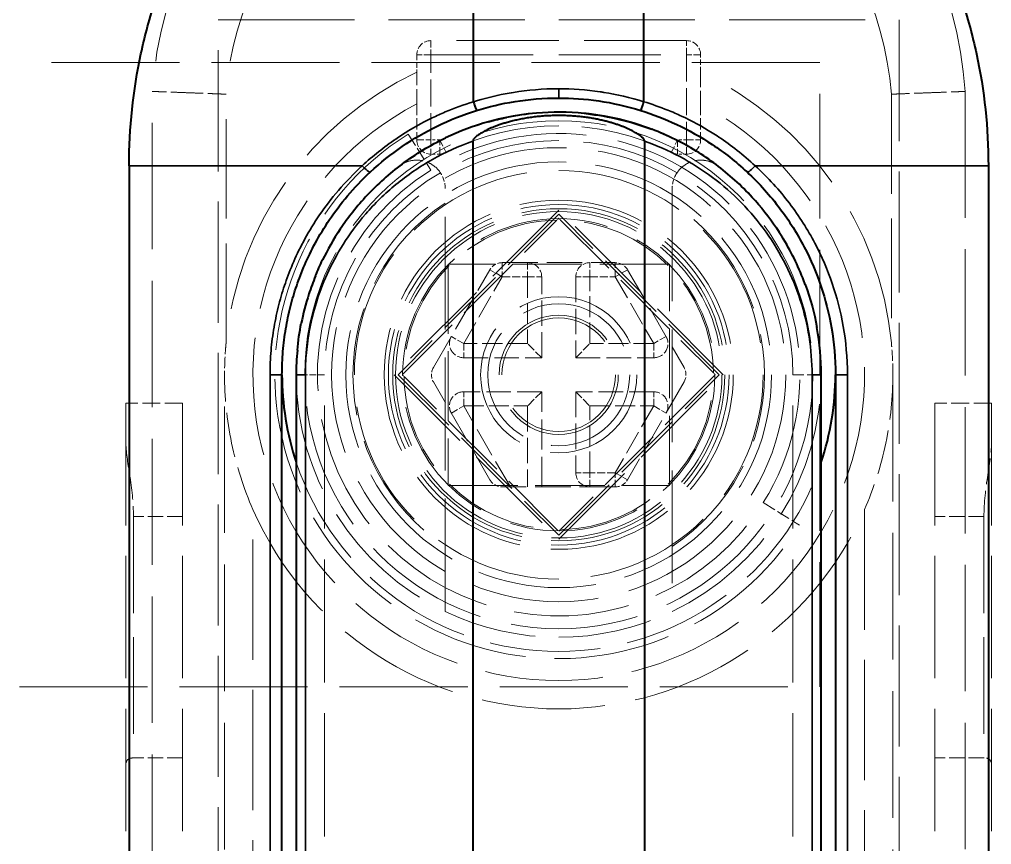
# Model space of a CAD drawing. Header units: millimetres. Extents: x 0 to 2523, y 0 to 1782.
# Drawn here: x 202.6 to 253.9, y 1515 to 1558.6 of the extents above; entities that cross this region are included whole.
import ezdxf

# ---------------------------------------------------------------- set-up
doc = ezdxf.new("R2010")
doc.units = ezdxf.units.MM
doc.header["$LTSCALE"] = 3
doc.linetypes.add('DASHED', pattern=[0.2067, 0.1654, -0.0413])
for name, color, linetype, lineweight in [('가려진 것(ISO)', 2, 'DASHED', 18), ('가려진 좁은 것(ISO)', 2, 'DASHED', 18), ('가시적인 것(ISO)', 3, 'Continuous', 40), ('가시적인 좁은 것(ISO)', 3, 'Continuous', 35)]:
    doc.layers.add(name, color=color, linetype=linetype, lineweight=lineweight)

msp = doc.modelspace()

# ---------------------------------------------------------------- linework, layer by layer
at = {"layer": '가려진 것(ISO)', "ltscale": 14.513788}
msp.add_line((213.0513, 1558.6057), (249.0513, 1558.6057), dxfattribs=at)
at = {"layer": '가려진 것(ISO)', "ltscale": 12.901145}
for p, q in [((213.0513, 1414.6057), (213.0513, 1558.6057)), ((249.0513, 1558.6057), (249.0513, 1414.6057))]:
    msp.add_line(p, q, dxfattribs=at)
at = {"layer": '가려진 것(ISO)', "ltscale": 10.885341}
msp.add_line((237.8013, 1557.5157), (224.3013, 1557.5157), dxfattribs=at)
at = {"layer": '가려진 것(ISO)', "ltscale": 0.585092}
for p, q in [((223.5513, 1556.7657), (223.5513, 1555.844)), ((238.5513, 1555.844), (238.5513, 1556.7657))]:
    msp.add_line(p, q, dxfattribs=at)
at = {"layer": '가려진 것(ISO)', "ltscale": 13.642718}
for p, q in [((244.8505, 1556.3557), (202.5513, 1556.3557)), ((202.5513, 1523.3557), (244.8505, 1523.3557))]:
    msp.add_line(p, q, dxfattribs=at)
at = {"layer": '가려진 것(ISO)', "ltscale": 13.304306}
msp.add_line((244.8505, 1523.3557), (244.8505, 1556.3557), dxfattribs=at)
at = {"layer": '가려진 것(ISO)', "ltscale": 13.453591}
for p, q in [((209.5713, 1421.3477), (209.5713, 1554.8289)), ((252.5313, 1554.8289), (252.5313, 1421.3477))]:
    msp.add_line(p, q, dxfattribs=at)
at = {"layer": '가려진 것(ISO)', "ltscale": 10.602159}
for p, q in [((213.4713, 1541.5343), (213.4713, 1554.6831)), ((248.6313, 1554.6831), (248.6313, 1541.5343))]:
    msp.add_line(p, q, dxfattribs=at)
at = {"layer": '가려진 것(ISO)', "ltscale": 1.208855}
for p, q in [((223.5513, 1554.1698), (223.5513, 1552.2657)), ((238.5513, 1554.1698), (238.5513, 1552.2657))]:
    msp.add_line(p, q, dxfattribs=at)
at = {"layer": '가려진 것(ISO)', "ltscale": 1.428422}
for p, q in [((223.1025, 1552.5764), (224.2948, 1550.6683)), ((241.8639, 1533.0993), (243.772, 1531.9069))]:
    msp.add_line(p, q, dxfattribs=at)
at = {"layer": '가려진 것(ISO)', "ltscale": 0.296207}
for p, q in [((224.768, 1551.5157), (224.3013, 1551.5157)), ((237.8013, 1551.5157), (237.3346, 1551.5157))]:
    msp.add_line(p, q, dxfattribs=at)
at = {"layer": '가려진 것(ISO)', "ltscale": 12.0163}
for p, q in [((225.0513, 1527.3451), (225.0513, 1549.699)), ((237.0513, 1549.699), (237.0513, 1527.3451))]:
    msp.add_line(p, q, dxfattribs=at)
at = {"layer": '가려진 것(ISO)', "ltscale": 9.917755}
for p, q in [((231.0513, 1548.5531), (222.3539, 1539.8557)), ((239.7487, 1539.8557), (231.0513, 1548.5531)), ((222.3539, 1539.8557), (231.0513, 1531.1583)), ((231.0513, 1531.1583), (239.7487, 1539.8557))]:
    msp.add_line(p, q, dxfattribs=at)
at = {"layer": '가려진 것(ISO)', "ltscale": 7.618686}
for p, q in [((231.0513, 1548.341), (222.566, 1539.8557)), ((239.5366, 1539.8557), (231.0513, 1548.341)), ((222.566, 1539.8557), (231.0513, 1531.3704)), ((231.0513, 1531.3704), (239.5366, 1539.8557))]:
    msp.add_line(p, q, dxfattribs=at)
at = {"layer": '가려진 것(ISO)', "ltscale": 7.25088}
for p, q in [((222.8769, 1539.9545), (230.9525, 1548.0301)), ((239.2257, 1539.757), (231.15, 1531.6813))]:
    msp.add_line(p, q, dxfattribs=at)
at = {"layer": '가려진 것(ISO)', "ltscale": 7.250886}
msp.add_line((231.15, 1548.0301), (239.2257, 1539.9545), dxfattribs=at)
at = {"layer": '가려진 것(ISO)', "ltscale": 3.793786}
for p, q in [((224.4262, 1540.2307), (227.414, 1545.4057)), ((228.0635, 1545.7807), (234.0391, 1545.7807)), ((234.6886, 1545.4057), (237.6764, 1540.2307)), ((227.414, 1534.3057), (224.4262, 1539.4807)), ((237.6764, 1539.4807), (234.6886, 1534.3057)), ((234.0391, 1533.9307), (228.0635, 1533.9307))]:
    msp.add_line(p, q, dxfattribs=at)
at = {"layer": '가려진 것(ISO)', "ltscale": 7.428217}
for p, q in [((236.9013, 1545.7057), (225.2013, 1545.7057)), ((225.2013, 1545.7057), (225.2013, 1534.0057)), ((236.9013, 1534.0057), (236.9013, 1545.7057)), ((225.2013, 1534.0057), (236.9013, 1534.0057))]:
    msp.add_line(p, q, dxfattribs=at)
at = {"layer": '가려진 것(ISO)', "ltscale": 2.714093}
for p, q in [((230.1513, 1540.7557), (230.1513, 1545.0307)), ((231.9513, 1545.0307), (231.9513, 1540.7557)), ((231.9513, 1538.9557), (231.9513, 1534.6807))]:
    msp.add_line(p, q, dxfattribs=at)
at = {"layer": '가려진 것(ISO)', "ltscale": 0.90944}
for p, q in [((230.1513, 1540.7557), (229.4013, 1541.5057)), ((231.9513, 1540.7557), (232.7013, 1541.5057)), ((230.1513, 1538.9557), (229.4013, 1538.2057)), ((231.9513, 1538.9557), (232.7013, 1538.2057))]:
    msp.add_line(p, q, dxfattribs=at)
at = {"layer": '가려진 것(ISO)', "ltscale": 2.617555}
for p, q in [((226.0283, 1540.7557), (230.1513, 1540.7557)), ((231.9513, 1540.7557), (236.0742, 1540.7557)), ((230.1513, 1538.9557), (226.0283, 1538.9557)), ((236.0742, 1538.9557), (231.9513, 1538.9557))]:
    msp.add_line(p, q, dxfattribs=at)
at = {"layer": '가려진 것(ISO)', "ltscale": 13.48312}
for p, q in [((213.3913, 1422.8034), (213.3913, 1539.8557)), ((248.7112, 1539.8557), (248.7112, 1422.8034))]:
    msp.add_line(p, q, dxfattribs=at)
at = {"layer": '가려진 것(ISO)', "ltscale": 7.250866}
msp.add_line((230.9525, 1531.6813), (222.8769, 1539.757), dxfattribs=at)
at = {"layer": '가려진 것(ISO)', "ltscale": 3.190267}
msp.add_line((230.1513, 1533.9307), (230.1513, 1538.9557), dxfattribs=at)
at = {"layer": '가려진 것(ISO)', "ltscale": 1.904597}
for p, q in [((211.1763, 1538.3557), (208.1763, 1538.3557)), ((253.9263, 1538.3557), (250.9263, 1538.3557))]:
    msp.add_line(p, q, dxfattribs=at)
at = {"layer": '가려진 것(ISO)', "ltscale": 13.025194}
for p, q in [((208.1763, 1538.3557), (208.1763, 1433.3557)), ((211.1763, 1538.3557), (211.1763, 1433.3557)), ((250.9263, 1538.3557), (250.9263, 1433.3557)), ((253.9263, 1538.3557), (253.9263, 1433.3557))]:
    msp.add_line(p, q, dxfattribs=at)
at = {"layer": '가려진 것(ISO)', "ltscale": 10.2806}
for p, q in [((208.5782, 1532.3557), (208.5782, 1519.6057)), ((253.5244, 1532.3557), (253.5244, 1519.6057))]:
    msp.add_line(p, q, dxfattribs=at)
at = {"layer": '가려진 것(ISO)', "ltscale": 1.649416}
for p, q in [((211.1763, 1519.6057), (208.5782, 1519.6057)), ((253.5244, 1519.6057), (250.9263, 1519.6057))]:
    msp.add_line(p, q, dxfattribs=at)
at = {"layer": '가려진 것(ISO)', "ltscale": 13.510047}
msp.add_circle((231.0513, 1539.8557), 12, dxfattribs=at)
at = {"layer": '가려진 것(ISO)', "ltscale": 12.665669}
for radius in [11.25, 3.75]:
    msp.add_circle((231.0513, 1539.8557), radius, dxfattribs=at)
at = {"layer": '가려진 것(ISO)', "ltscale": 13.353234}
msp.add_circle((231.0513, 1539.8557), 9.225, dxfattribs=at)
at = {"layer": '가려진 것(ISO)', "ltscale": 13.027546}
msp.add_circle((231.0513, 1539.8557), 9, dxfattribs=at)
at = {"layer": '가려진 것(ISO)', "ltscale": 12.701857}
msp.add_circle((231.0513, 1539.8557), 8.775, dxfattribs=at)
at = {"layer": '가려진 것(ISO)', "ltscale": 12.484732}
msp.add_circle((231.0513, 1539.8557), 8.625, dxfattribs=at)
at = {"layer": '가려진 것(ISO)', "ltscale": 13.932237}
msp.add_circle((231.0513, 1539.8557), 4.125, dxfattribs=at)
at = {"layer": '가려진 것(ISO)', "ltscale": 15.958743}
msp.add_circle((231.0513, 1539.8557), 3.15, dxfattribs=at)
at = {"layer": '가려진 것(ISO)', "ltscale": 13.019657}
msp.add_arc((231.0513, 1553.2978), 21.5345, 4.07705, 175.92295, dxfattribs=at)
at = {"layer": '가려진 것(ISO)', "ltscale": 14.144746}
msp.add_arc((231.0513, 1553.2978), 17.6345, 4.50559, 175.49441, dxfattribs=at)
at = {"layer": '가려진 것(ISO)', "ltscale": 0.747873}
for centre, start, end in [((224.3013, 1556.7657), 90, 180), ((237.8013, 1556.7657), 0, 90), ((224.3013, 1552.2657), 180, 270), ((237.8013, 1552.2657), 270, 0), ((229.4013, 1545.0307), 0, 90), ((232.7013, 1545.0307), 90, 180), ((232.7013, 1534.6807), 180, 270)]:
    msp.add_arc(centre, 0.75, start, end, dxfattribs=at)
at = {"layer": '가려진 것(ISO)', "ltscale": 14.766225}
for start, end in [(115.13102, 174.54576), (5.45424, 64.86898)]:
    msp.add_arc((231.0513, 1539.8557), 17.66, start, end, dxfattribs=at)
at = {"layer": '가려진 것(ISO)', "ltscale": 12.424418}
msp.add_arc((231.0513, 1539.8557), 15, 122, 328, dxfattribs=at)
at = {"layer": '가려진 것(ISO)', "ltscale": 13.816134}
msp.add_arc((231.0513, 1539.8557), 12.75, 328, 122, dxfattribs=at)
at = {"layer": '가려진 것(ISO)', "ltscale": 9.946556}
msp.add_arc((231.0513, 1539.8557), 13.16, 63.14639, 116.85361, dxfattribs=at)
at = {"layer": '가려진 것(ISO)', "ltscale": 0.223075}
for centre, start, end in [((224.768, 1552.2657), 270, 296.85361), ((237.3346, 1552.2657), 243.14639, 270)]:
    msp.add_arc(centre, 0.75, start, end, dxfattribs=at)
at = {"layer": '가려진 것(ISO)', "ltscale": 12.320882}
msp.add_arc((231.0513, 1539.8557), 12.75, 122, 328, dxfattribs=at)
at = {"layer": '가려진 것(ISO)', "ltscale": 0.562219}
for centre, start, end in [((223.5513, 1549.699), 0, 33.8306), ((238.5513, 1549.699), 146.1694, 180)]:
    msp.add_arc(centre, 1.5, start, end, dxfattribs=at)
at = {"layer": '가려진 것(ISO)', "ltscale": 11.532262}
for start, end in [(123.48538, 236.51462), (303.48538, 56.51462)]:
    msp.add_arc((231.0513, 1539.8557), 10.875, start, end, dxfattribs=at)
at = {"layer": '가려진 것(ISO)', "ltscale": 0.498548}
for centre, start, end in [((228.0635, 1545.0307), 90, 150), ((234.0391, 1545.0307), 30, 90), ((225.0757, 1539.8557), 150, 210), ((237.0269, 1539.8557), 330, 30), ((228.0635, 1534.6807), 210, 270), ((234.0391, 1534.6807), 270, 330)]:
    msp.add_arc(centre, 0.75, start, end, dxfattribs=at)
at = {"layer": '가려진 것(ISO)', "ltscale": 0.997197}
for centre, start, end in [((226.0283, 1541.5057), 150, 270), ((236.0742, 1541.5057), 270, 30), ((226.0283, 1538.2057), 90, 210), ((236.0742, 1538.2057), 330, 90)]:
    msp.add_arc(centre, 0.75, start, end, dxfattribs=at)
at = {"layer": '가려진 것(ISO)', "ltscale": 12.570598}
for start, end in [(180, 244.37797), (295.62203, 0)]:
    msp.add_arc((231.0513, 1539.8557), 13.875, start, end, dxfattribs=at)
at = {"layer": '가려진 것(ISO)', "ltscale": 11.399102}
msp.add_arc((202.5513, 1536.8557), 13.5, 180, 270, dxfattribs=at)
at = {"layer": '가려진 것(ISO)', "ltscale": 11.784485}
msp.add_arc((231.0513, 1539.8557), 14.625, 198.42867, 341.57133, dxfattribs=at)
at = {"layer": '가려진 것(ISO)', "ltscale": 13.164933}
msp.add_arc((231.0513, 1539.8557), 17.66, 203.78546, 336.21454, dxfattribs=at)
at = {"layer": '가려진 것(ISO)', "ltscale": 10.006038}
msp.add_arc((231.0513, 1539.8557), 13.875, 244.37797, 295.62203, dxfattribs=at)
at = {"layer": '가려진 것(ISO)', "ltscale": 1.584157}
for points, knots in [([(223.5513, 1554.1698), (223.5513, 1554.3857), (223.5513, 1554.6405), (223.5513, 1555.0296), (223.5513, 1555.2355), (223.5513, 1555.5197), (223.5513, 1555.6517), (223.5513, 1555.7992), (223.5513, 1555.826), (223.5513, 1555.844)], [0.47463503, 0.47463503, 0.47463503, 0.47463503, 0.5177997, 0.5177997, 0.55812163, 0.55812163, 0.59579035, 0.59579035, 0.63156744, 0.63156744, 0.63156744, 0.63156744]), ([(238.5513, 1555.844), (238.5513, 1555.826), (238.5513, 1555.7992), (238.5513, 1555.6517), (238.5513, 1555.5197), (238.5513, 1555.2355), (238.5513, 1555.0296), (238.5513, 1554.6405), (238.5513, 1554.3857), (238.5513, 1554.1698)], [-0.63156744, -0.63156744, -0.63156744, -0.63156744, -0.59579035, -0.59579035, -0.55812163, -0.55812163, -0.5177997, -0.5177997, -0.47463503, -0.47463503, -0.47463503, -0.47463503])]:
    msp.add_open_spline(points, degree=3, knots=knots, dxfattribs=at)
at = {"layer": '가려진 것(ISO)', "ltscale": 1.945265}
msp.add_open_spline([(211.5213, 1554.7578), (211.3524, 1554.7641), (211.1832, 1554.7704), (211.0192, 1554.7764), (210.8553, 1554.7825), (210.6966, 1554.7883), (210.549, 1554.7937), (210.4013, 1554.799), (210.2646, 1554.804), (210.1437, 1554.8084), (210.0229, 1554.8127), (209.9179, 1554.8165), (209.8326, 1554.8195), (209.7472, 1554.8226), (209.6814, 1554.8249), (209.6375, 1554.8265), (209.5935, 1554.8281), (209.5802, 1554.8285), (209.5713, 1554.8289)], degree=3, knots=[0, 0, 0, 0, 0.1666667, 0.1666667, 0.1666667, 0.3333333, 0.3333333, 0.3333333, 0.5, 0.5, 0.5, 0.6666667, 0.6666667, 0.6666667, 0.8333333, 0.8333333, 0.8333333, 1, 1, 1, 1], dxfattribs=at)
at = {"layer": '가려진 것(ISO)', "ltscale": 1.945322}
msp.add_open_spline([(213.4713, 1554.6831), (213.4624, 1554.6835), (213.4491, 1554.684), (213.4053, 1554.6857), (213.3615, 1554.6874), (213.296, 1554.69), (213.2109, 1554.6933), (213.1258, 1554.6966), (213.0211, 1554.7007), (212.9005, 1554.7054), (212.7798, 1554.7101), (212.6432, 1554.7153), (212.4953, 1554.721), (212.3475, 1554.7266), (212.1885, 1554.7327), (212.0242, 1554.7389), (211.8599, 1554.7451), (211.6904, 1554.7515), (211.5213, 1554.7578)], degree=3, knots=[0, 0, 0, 0, 0.1666667, 0.1666667, 0.1666667, 0.3333333, 0.3333333, 0.3333333, 0.5, 0.5, 0.5, 0.6666667, 0.6666667, 0.6666667, 0.8333333, 0.8333333, 0.8333333, 1, 1, 1, 1], dxfattribs=at)
at = {"layer": '가려진 것(ISO)', "ltscale": 1.945312}
msp.add_open_spline([(248.6313, 1554.6831), (248.6443, 1554.6836), (248.6639, 1554.6844), (248.7271, 1554.6869), (248.7904, 1554.6894), (248.8844, 1554.693), (249.0039, 1554.6977), (249.1235, 1554.7023), (249.2684, 1554.708), (249.4329, 1554.7143), (249.5973, 1554.7206), (249.7814, 1554.7277), (249.976, 1554.735), (250.1706, 1554.7424), (250.3756, 1554.7501), (250.5813, 1554.7578)], degree=3, knots=[0, 0, 0, 0, 0.2, 0.2, 0.2, 0.4, 0.4, 0.4, 0.6, 0.6, 0.6, 0.8, 0.8, 0.8, 1, 1, 1, 1], dxfattribs=at)
at = {"layer": '가려진 것(ISO)', "ltscale": 1.945254}
msp.add_open_spline([(250.5813, 1554.7578), (250.7869, 1554.7655), (250.992, 1554.7731), (251.1866, 1554.7802), (251.3811, 1554.7874), (251.5652, 1554.7941), (251.7297, 1554.8001), (251.8941, 1554.806), (252.0391, 1554.8112), (252.1586, 1554.8155), (252.2782, 1554.8198), (252.3722, 1554.8232), (252.4355, 1554.8255), (252.4987, 1554.8277), (252.5183, 1554.8284), (252.5313, 1554.8289)], degree=3, knots=[0, 0, 0, 0, 0.2, 0.2, 0.2, 0.4, 0.4, 0.4, 0.6, 0.6, 0.6, 0.8, 0.8, 0.8, 1, 1, 1, 1], dxfattribs=at)
at = {"layer": '가려진 것(ISO)', "ltscale": 2.27427}
msp.add_open_spline([(235.9704, 1552.8295), (235.6044, 1552.9683), (235.2329, 1553.0914), (234.857, 1553.1986), (234.0885, 1553.4178), (233.3013, 1553.5704), (232.5055, 1553.6543)], degree=3, knots=[0.343868541, 0.343868541, 0.343868541, 0.343868541, 0.368421053, 0.368421053, 0.368421053, 0.418619154, 0.418619154, 0.418619154, 0.418619154], dxfattribs=at)
at = {"layer": '가려진 것(ISO)', "ltscale": 0.618568}
msp.add_open_spline([(228.2937, 1553.4539), (227.9874, 1553.3918), (227.6828, 1553.3193), (227.3805, 1553.2364), (227.37, 1553.2335), (227.3595, 1553.2306), (227.3489, 1553.2276)], degree=3, knots=[0.506846175, 0.506846175, 0.506846175, 0.506846175, 0.526315789, 0.526315789, 0.526315789, 0.526994896, 0.526994896, 0.526994896, 0.526994896], dxfattribs=at)
at = {"layer": '가려진 것(ISO)', "ltscale": 1.725863}
msp.add_open_spline([(225.0716, 1552.376), (225.0454, 1552.3636), (225.0193, 1552.351), (224.9932, 1552.3383), (224.2225, 1551.9643), (223.4814, 1551.5151), (222.7958, 1551.0075), (222.7879, 1551.0017), (222.78, 1550.9958), (222.7722, 1550.99)], degree=3, knots=[0.577166266, 0.577166266, 0.577166266, 0.577166266, 0.578947368, 0.578947368, 0.578947368, 0.631578947, 0.631578947, 0.631578947, 0.632184069, 0.632184069, 0.632184069, 0.632184069], dxfattribs=at)
at = {"layer": '가려진 것(ISO)', "ltscale": 1.864937}
for points, knots in [([(224.7973, 1550.5341), (224.7903, 1550.5446), (224.7832, 1550.555), (224.6937, 1550.6815), (224.5969, 1550.7832), (224.3644, 1550.9698), (224.2285, 1551.0456), (223.9069, 1551.1695), (223.7203, 1551.2), (223.3778, 1551.1981), (223.2191, 1551.17), (222.9177, 1551.0683), (222.7749, 1550.9923), (222.6459, 1550.895), (222.6441, 1550.8936), (222.6422, 1550.8922)], [-0.19610765, -0.19610765, -0.19610765, -0.19610765, -0.19355647, -0.19355647, -0.16478853, -0.16478853, -0.13089559, -0.13089559, -0.08571649, -0.08571649, -0.04378836, -0.04378836, 0, 0, 0.00064711, 0.00064711, 0.00064711, 0.00064711]), ([(237.3053, 1550.5341), (237.3123, 1550.5446), (237.3194, 1550.555), (237.4089, 1550.6815), (237.5057, 1550.7832), (237.7382, 1550.9698), (237.8741, 1551.0456), (238.1957, 1551.1695), (238.3822, 1551.2), (238.7248, 1551.1981), (238.8835, 1551.17), (239.1848, 1551.0683), (239.3277, 1550.9923), (239.4566, 1550.895), (239.4585, 1550.8936), (239.4604, 1550.8922)], [0.20963423, 0.20963423, 0.20963423, 0.20963423, 0.21275224, 0.21275224, 0.24791191, 0.24791191, 0.28933525, 0.28933525, 0.34455235, 0.34455235, 0.39579616, 0.39579616, 0.44931352, 0.44931352, 0.45010441, 0.45010441, 0.45010441, 0.45010441])]:
    msp.add_open_spline(points, degree=3, knots=knots, dxfattribs=at)
at = {"layer": '가려진 것(ISO)', "ltscale": 1.332803}
msp.add_open_spline([(242.8361, 1547.1792), (242.4713, 1547.7662), (242.062, 1548.3262), (241.6155, 1548.8508)], degree=3, dxfattribs=at)
at = {"layer": '가려진 것(ISO)', "ltscale": 0.088931}
for points, knots in [([(231.0513, 1548.1289), (231.0177, 1548.0953), (230.9836, 1548.0612), (230.9525, 1548.0301), (230.9525, 1548.0301), (230.9525, 1548.0301)], [-0.1732924933, -0.1732924933, -0.1732924933, -0.1732924933, -0.1644983658, -0.1644983658, -0.1644968349, -0.1644968349, -0.1644968349, -0.1644968349]), ([(231.0513, 1531.5826), (231.0849, 1531.6161), (231.1189, 1531.6502), (231.15, 1531.6813), (231.15, 1531.6813), (231.15, 1531.6813)], [-0.1732924939, -0.1732924939, -0.1732924939, -0.1732924939, -0.1644983658, -0.1644983658, -0.1644968349, -0.1644968349, -0.1644968349, -0.1644968349])]:
    msp.add_open_spline(points, degree=3, knots=knots, dxfattribs=at)
at = {"layer": '가려진 것(ISO)', "ltscale": 0.088916}
for points in [[(231.15, 1548.0301), (231.1189, 1548.0612), (231.0849, 1548.0953), (231.0513, 1548.1289)], [(222.8769, 1539.9545), (222.8458, 1539.9234), (222.8117, 1539.8893), (222.7781, 1539.8557)], [(239.2257, 1539.757), (239.2568, 1539.7881), (239.2909, 1539.8221), (239.3244, 1539.8557)]]:
    msp.add_open_spline(points, degree=3, dxfattribs=at)
at = {"layer": '가려진 것(ISO)', "ltscale": 0.585861}
msp.add_open_spline([(218.5728, 1545.9222), (218.5522, 1545.8798), (218.5319, 1545.8375), (218.5119, 1545.7953), (218.3986, 1545.5562), (218.295, 1545.3198), (218.2, 1545.0866)], degree=3, knots=[0.785600935, 0.785600935, 0.785600935, 0.785600935, 0.789473684, 0.789473684, 0.789473684, 0.81141503, 0.81141503, 0.81141503, 0.81141503], dxfattribs=at)
at = {"layer": '가려진 것(ISO)', "ltscale": 1.503723}
msp.add_open_spline([(244.6995, 1542.354), (244.6991, 1542.3563), (244.6987, 1542.3587), (244.6982, 1542.361), (244.5578, 1543.1261), (244.3519, 1543.8849), (244.08, 1544.6273)], degree=3, knots=[0.052483153, 0.052483153, 0.052483153, 0.052483153, 0.052631579, 0.052631579, 0.052631579, 0.101004983, 0.101004983, 0.101004983, 0.101004983], dxfattribs=at)
at = {"layer": '가려진 것(ISO)', "ltscale": 1.186798}
for points, knots in [([(213.4713, 1541.5343), (213.4712, 1541.5332), (213.471, 1541.5315), (213.47, 1541.5207), (213.4692, 1541.5126), (213.4665, 1541.483), (213.4639, 1541.4555), (213.4579, 1541.3876), (213.4532, 1541.3335), (213.4403, 1541.1745), (213.43, 1541.0302), (213.4035, 1540.586), (213.3913, 1540.1885), (213.3913, 1539.8557)], [0, 0, 0, 0, 0.00370525, 0.00370525, 0.00741051, 0.00741051, 0.01482102, 0.01482102, 0.0255823, 0.0255823, 0.05102133, 0.05102133, 0.11757486, 0.11757486, 0.11757486, 0.11757486]), ([(248.7112, 1539.8557), (248.7112, 1540.1885), (248.6991, 1540.586), (248.6726, 1541.0302), (248.6623, 1541.1745), (248.6494, 1541.3335), (248.6447, 1541.3876), (248.6387, 1541.4555), (248.6361, 1541.483), (248.6333, 1541.5126), (248.6326, 1541.5207), (248.6316, 1541.5315), (248.6314, 1541.5332), (248.6313, 1541.5343)], [0.11757486, 0.11757486, 0.11757486, 0.11757486, 0.18412839, 0.18412839, 0.20956742, 0.20956742, 0.2203287, 0.2203287, 0.22773921, 0.22773921, 0.23144446, 0.23144446, 0.23514972, 0.23514972, 0.23514972, 0.23514972])]:
    msp.add_open_spline(points, degree=3, knots=knots, dxfattribs=at)
at = {"layer": '가려진 것(ISO)', "ltscale": 4.766037}
for points, knots in [([(214.8913, 1532.7332), (214.4125, 1533.8197), (214.0192, 1535.0241), (213.5083, 1537.4724), (213.3913, 1538.7158), (213.3913, 1539.8557)], [-0.47492577, -0.47492577, -0.47492577, -0.47492577, -0.23746289, -0.23746289, 0, 0, 0, 0]), ([(248.7112, 1539.8557), (248.7112, 1538.7158), (248.5943, 1537.4724), (248.0834, 1535.0241), (247.6901, 1533.8197), (247.2112, 1532.7332)], [-1.43309057, -1.43309057, -1.43309057, -1.43309057, -1.19562768, -1.19562768, -0.95816479, -0.95816479, -0.95816479, -0.95816479])]:
    msp.add_open_spline(points, degree=3, knots=knots, dxfattribs=at)
at = {"layer": '가려진 것(ISO)', "ltscale": 0.088929}
for points, knots in [([(222.7781, 1539.8557), (222.8117, 1539.8221), (222.8458, 1539.7881), (222.8769, 1539.757), (222.8769, 1539.757), (222.8769, 1539.757)], [-0.1732924933, -0.1732924933, -0.1732924933, -0.1732924933, -0.1644983658, -0.1644983658, -0.1644970959, -0.1644970959, -0.1644970959, -0.1644970959]), ([(239.3244, 1539.8557), (239.2909, 1539.8893), (239.2568, 1539.9234), (239.2257, 1539.9545), (239.2257, 1539.9545), (239.2257, 1539.9545)], [-0.1732924933, -0.1732924933, -0.1732924933, -0.1732924933, -0.1644983658, -0.1644983658, -0.1644970961, -0.1644970961, -0.1644970961, -0.1644970961])]:
    msp.add_open_spline(points, degree=3, knots=knots, dxfattribs=at)
at = {"layer": '가려진 것(ISO)', "ltscale": 2.766941}
for points, knots in [([(208.1763, 1536.3243), (208.1767, 1535.8186), (208.2774, 1535.2167), (208.4849, 1533.8567), (208.5782, 1533.0873), (208.5782, 1532.3557)], [0.33262756, 0.33262756, 0.33262756, 0.33262756, 0.46636399, 0.46636399, 0.61266995, 0.61266995, 0.61266995, 0.61266995]), ([(253.5244, 1532.3557), (253.5244, 1533.0873), (253.6177, 1533.8567), (253.8252, 1535.2167), (253.9259, 1535.8186), (253.9263, 1536.3243)], [-0.61266995, -0.61266995, -0.61266995, -0.61266995, -0.46636399, -0.46636399, -0.33262756, -0.33262756, -0.33262756, -0.33262756])]:
    msp.add_open_spline(points, degree=3, knots=knots, dxfattribs=at)
at = {"layer": '가려진 것(ISO)', "ltscale": 0.088932}
msp.add_open_spline([(230.9525, 1531.6813), (230.9525, 1531.6813), (230.9525, 1531.6813), (230.9836, 1531.6502), (231.0177, 1531.6161), (231.0513, 1531.5826)], degree=3, knots=[-0.0536392431, -0.0536392431, -0.0536392431, -0.0536392431, -0.0536377031, -0.0536377031, -0.0448435038, -0.0448435038, -0.0448435038, -0.0448435038], dxfattribs=at)
at = {"layer": '가려진 것(ISO)', "ltscale": 1.041479}
for points, knots in [([(208.5782, 1519.6057), (208.5681, 1519.6057), (208.5582, 1519.6056), (208.4273, 1519.6014), (208.327, 1519.5708), (208.2018, 1519.4352), (208.1763, 1519.3295), (208.1763, 1519.2038)], [-0.82888396, -0.82888396, -0.82888396, -0.82888396, -0.82489887, -0.82489887, -0.77462472, -0.77462472, -0.72435056, -0.72435056, -0.72435056, -0.72435056]), ([(253.9263, 1519.2038), (253.9263, 1519.3295), (253.9008, 1519.4352), (253.7756, 1519.5708), (253.6753, 1519.6014), (253.5444, 1519.6056), (253.5345, 1519.6057), (253.5244, 1519.6057)], [0.72435056, 0.72435056, 0.72435056, 0.72435056, 0.77462472, 0.77462472, 0.82489887, 0.82489887, 0.82888396, 0.82888396, 0.82888396, 0.82888396])]:
    msp.add_open_spline(points, degree=3, knots=knots, dxfattribs=at)
at = {"layer": '가려진 좁은 것(ISO)', "ltscale": 0.747873}
for p, q in [((224.3013, 1557.5157), (224.3013, 1556.7657)), ((237.8013, 1556.7657), (237.8013, 1557.5157)), ((224.3013, 1556.7657), (223.5513, 1556.7657)), ((238.5513, 1556.7657), (237.8013, 1556.7657)), ((223.5513, 1552.2657), (224.3013, 1552.2657)), ((224.3013, 1552.2657), (224.3013, 1551.5157)), ((224.768, 1551.5157), (224.768, 1552.2657)), ((224.768, 1552.2657), (225.1068, 1551.5966)), ((236.9958, 1551.5966), (237.3346, 1552.2657)), ((237.3346, 1552.2657), (237.3346, 1551.5157)), ((237.8013, 1551.5157), (237.8013, 1552.2657)), ((237.8013, 1552.2657), (238.5513, 1552.2657)), ((228.0635, 1545.0307), (227.414, 1545.4057)), ((228.0635, 1545.7807), (228.0635, 1545.0307)), ((229.4013, 1545.7807), (229.4013, 1545.0307)), ((232.7013, 1545.0307), (232.7013, 1545.7807)), ((234.0391, 1545.0307), (234.0391, 1545.7807)), ((234.6886, 1545.4057), (234.0391, 1545.0307)), ((229.4013, 1545.0307), (230.1513, 1545.0307)), ((232.7013, 1545.0307), (231.9513, 1545.0307)), ((226.0283, 1541.5057), (225.3788, 1541.8807)), ((236.7238, 1541.8807), (236.0742, 1541.5057)), ((226.0283, 1541.5057), (226.0283, 1540.7557)), ((236.0742, 1541.5057), (236.0742, 1540.7557)), ((226.0283, 1538.2057), (226.0283, 1538.9557)), ((236.0742, 1538.2057), (236.0742, 1538.9557)), ((225.3788, 1537.8307), (226.0283, 1538.2057)), ((236.0742, 1538.2057), (236.7238, 1537.8307)), ((232.7013, 1534.6807), (231.9513, 1534.6807)), ((232.7013, 1533.9307), (232.7013, 1534.6807)), ((234.0391, 1534.6807), (234.6886, 1534.3057)), ((234.0391, 1533.9307), (234.0391, 1534.6807))]:
    msp.add_line(p, q, dxfattribs=at)
at = {"layer": '가려진 좁은 것(ISO)', "ltscale": 2.856945}
for p, q in [((224.3013, 1552.2657), (224.3013, 1556.7657)), ((237.8013, 1556.7657), (237.8013, 1552.2657))]:
    msp.add_line(p, q, dxfattribs=at)
at = {"layer": '가려진 좁은 것(ISO)', "ltscale": 10.885341}
msp.add_line((224.3013, 1556.7657), (237.8013, 1556.7657), dxfattribs=at)
at = {"layer": '가려진 좁은 것(ISO)', "ltscale": 0.296207}
for p, q in [((224.768, 1552.2657), (224.3013, 1552.2657)), ((237.8013, 1552.2657), (237.3346, 1552.2657))]:
    msp.add_line(p, q, dxfattribs=at)
at = {"layer": '가려진 좁은 것(ISO)', "ltscale": 2.584141}
for p, q in [((226.0283, 1541.5057), (228.0635, 1545.0307)), ((234.0391, 1545.0307), (236.0742, 1541.5057)), ((236.0742, 1538.2057), (234.0391, 1534.6807))]:
    msp.add_line(p, q, dxfattribs=at)
at = {"layer": '가려진 좁은 것(ISO)', "ltscale": 0.84926}
for p, q in [((228.0635, 1545.0307), (229.4013, 1545.0307)), ((232.7013, 1545.0307), (234.0391, 1545.0307)), ((234.0391, 1534.6807), (232.7013, 1534.6807))]:
    msp.add_line(p, q, dxfattribs=at)
at = {"layer": '가려진 좁은 것(ISO)', "ltscale": 2.237919}
for p, q in [((229.4013, 1545.0307), (229.4013, 1541.5057)), ((232.7013, 1541.5057), (232.7013, 1545.0307)), ((232.7013, 1534.6807), (232.7013, 1538.2057))]:
    msp.add_line(p, q, dxfattribs=at)
at = {"layer": '가려진 좁은 것(ISO)', "ltscale": 2.141381}
for p, q in [((229.4013, 1541.5057), (226.0283, 1541.5057)), ((236.0742, 1541.5057), (232.7013, 1541.5057)), ((226.0283, 1538.2057), (229.4013, 1538.2057)), ((232.7013, 1538.2057), (236.0742, 1538.2057))]:
    msp.add_line(p, q, dxfattribs=at)
at = {"layer": '가려진 좁은 것(ISO)', "ltscale": 0.705786}
msp.add_line((218.6763, 1539.8557), (217.6635, 1539.8557), dxfattribs=at)
at = {"layer": '가려진 좁은 것(ISO)', "ltscale": 13.116171}
for p, q in [((218.6763, 1442.2557), (218.6763, 1539.8557)), ((243.4263, 1442.2557), (243.4263, 1539.8557))]:
    msp.add_line(p, q, dxfattribs=at)
at = {"layer": '가려진 좁은 것(ISO)', "ltscale": 1.495845}
msp.add_line((244.9263, 1539.8557), (243.4263, 1539.8557), dxfattribs=at)
at = {"layer": '가려진 좁은 것(ISO)', "ltscale": 3.13398}
msp.add_line((228.4965, 1533.9307), (226.0283, 1538.2057), dxfattribs=at)
at = {"layer": '가려진 좁은 것(ISO)', "ltscale": 2.714093}
msp.add_line((229.4013, 1538.2057), (229.4013, 1533.9307), dxfattribs=at)
at = {"layer": '가려진 좁은 것(ISO)', "ltscale": 12.81653}
for p, q in [((214.8913, 1445.3104), (214.8913, 1532.7332)), ((247.2112, 1532.7332), (247.2112, 1445.3104))]:
    msp.add_line(p, q, dxfattribs=at)
at = {"layer": '가려진 좁은 것(ISO)', "ltscale": 1.649416}
for p, q in [((211.1763, 1532.3557), (208.5782, 1532.3557)), ((253.5244, 1532.3557), (250.9263, 1532.3557))]:
    msp.add_line(p, q, dxfattribs=at)
at = {"layer": '가려진 좁은 것(ISO)', "ltscale": 13.602929}
msp.add_circle((231.0513, 1539.8557), 13.425, dxfattribs=at)
at = {"layer": '가려진 좁은 것(ISO)', "ltscale": 13.678923}
msp.add_circle((231.0513, 1539.8557), 10.8, dxfattribs=at)
at = {"layer": '가려진 좁은 것(ISO)', "ltscale": 13.932237}
msp.add_circle((231.0513, 1539.8557), 8.25, dxfattribs=at)
at = {"layer": '가려진 좁은 것(ISO)', "ltscale": 15.198803}
msp.add_circle((231.0513, 1539.8557), 3, dxfattribs=at)
at = {"layer": '가려진 좁은 것(ISO)', "ltscale": 12.598767}
msp.add_arc((231.0513, 1539.8557), 16.16, 117.65265, 62.34735, dxfattribs=at)
at = {"layer": '가려진 좁은 것(ISO)', "ltscale": 10.513421}
msp.add_arc((231.0513, 1539.8557), 13.91, 63.14639, 116.85361, dxfattribs=at)
at = {"layer": '가려진 좁은 것(ISO)', "ltscale": 10.573174}
msp.add_arc((231.0513, 1539.8557), 12.375, 59.644, 120.356, dxfattribs=at)
at = {"layer": '가려진 좁은 것(ISO)', "ltscale": 10.387179}
for start, end in [(120.356, 180), (0, 59.644)]:
    msp.add_arc((231.0513, 1539.8557), 12.375, start, end, dxfattribs=at)
at = {"layer": '가려진 좁은 것(ISO)', "ltscale": 10.194925}
for start, end in [(90.69223, 179.30793), (270.69223, 359.30793)]:
    msp.add_arc((231.0513, 1539.8557), 8.175, start, end, dxfattribs=at)
at = {"layer": '가려진 좁은 것(ISO)', "ltscale": 10.194932}
msp.add_arc((231.0513, 1539.8557), 8.175, 0.69221, 89.30796, dxfattribs=at)
at = {"layer": '가려진 좁은 것(ISO)', "ltscale": 10.194909}
msp.add_arc((231.0513, 1539.8557), 8.175, 180.69221, 269.30777, dxfattribs=at)
at = {"layer": '가시적인 것(ISO)'}
for p, q in [((226.5513, 1554.2857), (226.5513, 1564.1086)), ((235.5513, 1554.2857), (235.5513, 1564.1086)), ((226.5168, 1552.2051), (226.5168, 1446.9086)), ((235.5857, 1552.2049), (235.5858, 1446.9086)), ((208.3451, 1550.9028), (208.3451, 1419.8719)), ((253.7575, 1550.9028), (253.7575, 1419.8719)), ((216.4263, 1419.8604), (216.4263, 1539.8557)), ((217.1763, 1539.8557), (217.1763, 1407.3307)), ((244.9263, 1407.3304), (244.9263, 1539.8559)), ((245.6763, 1539.8557), (245.6763, 1419.8624))]:
    msp.add_line(p, q, dxfattribs=at)
for points, knots in [([(208.3451, 1550.9028), (208.3451, 1552.8871), (208.5541, 1554.8738), (209.182, 1557.7854), (209.4437, 1558.7445), (210.0716, 1560.6281), (210.438, 1561.5528), (210.856, 1562.4531)], [-0.79418282, -0.79418282, -0.79418282, -0.79418282, -0.39706048, -0.39706048, -0.1985164, -0.1985164, -0.000001, -0.000001, -0.000001, -0.000001]), ([(251.2466, 1562.4531), (251.6645, 1561.5528), (252.0309, 1560.6281), (252.6589, 1558.7445), (252.9206, 1557.7854), (253.5485, 1554.8738), (253.7575, 1552.8871), (253.7575, 1550.9028)], [-0.79365146, -0.79365146, -0.79365146, -0.79365146, -0.59526888, -0.59526888, -0.39685764, -0.39685764, -0.000001, -0.000001, -0.000001, -0.000001]), ([(226.5514, 1554.2857), (226.5761, 1554.2098), (226.6021, 1554.1249), (226.625, 1554.0542), (226.6479, 1553.9834), (226.6679, 1553.925), (226.6831, 1553.8841), (226.6982, 1553.8432), (226.7082, 1553.8209), (226.7119, 1553.822)], [0, 0, 0, 0, 0.33333333, 0.33333333, 0.33333333, 0.66666667, 0.66666667, 0.66666667, 1, 1, 1, 1]), ([(231.0531, 1554.4807), (231.7349, 1554.4806), (232.4431, 1554.4328), (233.1694, 1554.3265), (233.8956, 1554.2202), (234.64, 1554.0554), (235.3907, 1553.8221)], [0.00000001, 0.00000001, 0.00000001, 0.00000001, 0.5, 0.5, 0.5, 1, 1, 1, 1]), ([(235.3907, 1553.8221), (235.3942, 1553.821), (235.404, 1553.8434), (235.4192, 1553.8842), (235.4344, 1553.9251), (235.4546, 1553.9835), (235.4776, 1554.0542), (235.5006, 1554.1249), (235.5265, 1554.2097), (235.5512, 1554.2857)], [0, 0, 0, 0, 0.3333333, 0.3333333, 0.3333333, 0.6666667, 0.6666667, 0.6666667, 1, 1, 1, 1]), ([(221.0999, 1550.573), (221.6308, 1551.066), (222.1987, 1551.5188), (222.7859, 1551.9212), (223.3732, 1552.3235), (223.9784, 1552.6772), (224.6301, 1552.9957), (225.2819, 1553.3142), (225.9812, 1553.5951), (226.7119, 1553.8221)], [0, 0, 0, 0, 0.33333333, 0.33333333, 0.33333333, 0.66666667, 0.66666667, 0.66666667, 1, 1, 1, 1]), ([(232.5055, 1553.6543), (232.467, 1553.6584), (232.4284, 1553.6623), (232.3897, 1553.666), (231.5545, 1553.747), (230.7103, 1553.7521), (229.871, 1553.6804), (229.3423, 1553.6353), (228.8154, 1553.5597), (228.2937, 1553.4539)], [0.418619154, 0.418619154, 0.418619154, 0.418619154, 0.421052632, 0.421052632, 0.421052632, 0.473684211, 0.473684211, 0.473684211, 0.506846175, 0.506846175, 0.506846175, 0.506846175]), ([(235.3907, 1553.8221), (236.0215, 1553.6261), (236.66, 1553.3805), (237.2914, 1553.0826), (237.9229, 1552.7847), (238.5477, 1552.4356), (239.1696, 1552.0206), (239.7915, 1551.6055), (240.4098, 1551.1235), (241.0027, 1550.573)], [0, 0, 0, 0, 0.33333333, 0.33333333, 0.33333333, 0.66666667, 0.66666667, 0.66666667, 0.99999998, 0.99999998, 0.99999998, 0.99999998]), ([(241.6155, 1548.8508), (241.5058, 1548.9797), (241.3939, 1549.1064), (241.2798, 1549.2309), (240.6942, 1549.8697), (240.0526, 1550.4492), (239.3689, 1550.9613), (238.6852, 1551.4733), (237.9594, 1551.9182), (237.2038, 1552.292), (236.8007, 1552.4915), (236.3891, 1552.6707), (235.9704, 1552.8295)], [0.20027112, 0.20027112, 0.20027112, 0.20027112, 0.21052632, 0.21052632, 0.21052632, 0.26315789, 0.26315789, 0.26315789, 0.31578947, 0.31578947, 0.31578947, 0.34386854, 0.34386854, 0.34386854, 0.34386854]), ([(216.4263, 1539.8557), (216.4263, 1540.2732), (216.4442, 1540.6867), (216.4788, 1541.0934), (216.5133, 1541.5001), (216.5643, 1541.8999), (216.6313, 1542.2959), (216.6983, 1542.6919), (216.7818, 1543.0841), (216.8775, 1543.4604), (216.9732, 1543.8367), (217.0804, 1544.1974), (217.2032, 1544.559), (217.326, 1544.9207), (217.4645, 1545.2833), (217.6275, 1545.6602), (217.7905, 1546.0372), (217.9784, 1546.4283), (218.1954, 1546.8284), (218.4124, 1547.2284), (218.6584, 1547.6376), (218.9391, 1548.0524), (219.2198, 1548.4672), (219.5352, 1548.8878), (219.8933, 1549.3103), (220.2513, 1549.7329), (220.6522, 1550.1573), (221.0999, 1550.573)], [0, 0, 0, 0, 0.1111111, 0.1111111, 0.1111111, 0.2222222, 0.2222222, 0.2222222, 0.3333333, 0.3333333, 0.3333333, 0.4444444, 0.4444444, 0.4444444, 0.5555556, 0.5555556, 0.5555556, 0.6666667, 0.6666667, 0.6666667, 0.7777778, 0.7777778, 0.7777778, 0.8888889, 0.8888889, 0.8888889, 1, 1, 1, 1]), ([(222.7722, 1550.99), (222.0957, 1550.4869), (221.474, 1549.9266), (220.9303, 1549.3468), (220.3802, 1548.7602), (219.9085, 1548.1546), (219.5096, 1547.5567), (219.14, 1547.0027), (218.8321, 1546.4558), (218.5728, 1545.9222)], [0.63218407, 0.63218407, 0.63218407, 0.63218407, 0.68421053, 0.68421053, 0.68421053, 0.73684211, 0.73684211, 0.73684211, 0.78560093, 0.78560093, 0.78560093, 0.78560093]), ([(241.0027, 1550.573), (241.6596, 1549.963), (242.2362, 1549.3154), (242.7383, 1548.648), (243.2403, 1547.9807), (243.6676, 1547.2934), (244.025, 1546.6065), (244.3824, 1545.9196), (244.6718, 1545.2338), (244.9088, 1544.5312), (245.1459, 1543.8285), (245.3315, 1543.1096), (245.4649, 1542.3332), (245.5984, 1541.5568), (245.6763, 1540.7222), (245.6763, 1539.8557)], [0, 0, 0, 0, 0.2, 0.2, 0.2, 0.4, 0.4, 0.4, 0.6, 0.6, 0.6, 0.8, 0.8, 0.8, 1, 1, 1, 1]), ([(244.08, 1544.6273), (244.0561, 1544.6926), (244.0316, 1544.7579), (244.0067, 1544.8229), (243.6982, 1545.6275), (243.3109, 1546.4113), (242.8527, 1547.1524), (242.8472, 1547.1614), (242.8417, 1547.1703), (242.8361, 1547.1792)], [0.101004983, 0.101004983, 0.101004983, 0.101004983, 0.105263158, 0.105263158, 0.105263158, 0.157894737, 0.157894737, 0.157894737, 0.158528864, 0.158528864, 0.158528864, 0.158528864]), ([(218.2, 1545.0866), (218.0672, 1544.7603), (217.9514, 1544.4402), (217.8502, 1544.1273), (217.6766, 1543.5907), (217.5456, 1543.0752), (217.4467, 1542.5816)], [0.81141503, 0.81141503, 0.81141503, 0.81141503, 0.842105263, 0.842105263, 0.842105263, 0.894723369, 0.894723369, 0.894723369, 0.894723369]), ([(216.4263, 1539.8557), (216.4263, 1539.123), (216.4848, 1538.3211), (216.7411, 1536.7322), (216.9388, 1535.9452), (217.1763, 1535.2324)], [0, 0, 0, 0, 0.15025987, 0.15025987, 0.30051975, 0.30051975, 0.30051975, 0.30051975]), ([(244.9263, 1535.2324), (245.1638, 1535.9452), (245.3615, 1536.7322), (245.6178, 1538.3211), (245.6763, 1539.123), (245.6763, 1539.8557)], [0.59163886, 0.59163886, 0.59163886, 0.59163886, 0.74189874, 0.74189874, 0.89215861, 0.89215861, 0.89215861, 0.89215861])]:
    msp.add_open_spline(points, degree=3, knots=knots, dxfattribs=at)
for points in [[(226.7119, 1553.8221), (227.3405, 1554.0174), (228.6976, 1554.3462), (230.2421, 1554.4808), (231.0531, 1554.4807)], [(232.5055, 1553.6543), (233.6888, 1553.5297), (234.864, 1553.249), (235.9704, 1552.8294)], [(227.3489, 1553.2276), (226.5706, 1553.0121), (225.8081, 1552.7278), (225.0716, 1552.376)], [(235.5857, 1552.2049), (235.5857, 1552.229), (235.5697, 1552.2748), (235.5252, 1552.3381), (235.471, 1552.3954), (235.4078, 1552.4514), (235.3363, 1552.507), (235.2557, 1552.5631), (235.1653, 1552.6205), (235.0645, 1552.6793), (234.9532, 1552.7393), (234.8324, 1552.7996), (234.7022, 1552.8599), (234.5598, 1552.9213), (234.4056, 1552.9829), (234.2392, 1553.0445), (234.0603, 1553.1054), (233.8689, 1553.1652), (233.6647, 1553.2234), (233.4476, 1553.2792), (233.2175, 1553.3322), (232.9745, 1553.3814), (232.7185, 1553.4263), (232.4499, 1553.4659), (232.169, 1553.4996), (231.875, 1553.5266), (231.5709, 1553.5458), (231.2593, 1553.5564), (230.9429, 1553.558), (230.6244, 1553.5501), (230.3067, 1553.5327), (229.9926, 1553.506), (229.6847, 1553.4704), (229.3856, 1553.4267), (229.0981, 1553.3759), (228.8246, 1553.3191), (228.5673, 1553.2576), (228.3287, 1553.1933), (228.11, 1553.1275), (227.9097, 1553.061), (227.7271, 1552.9947), (227.5611, 1552.9291), (227.4104, 1552.8646), (227.2746, 1552.8018), (227.15, 1552.7396), (227.0363, 1552.6783), (226.9345, 1552.6187), (226.844, 1552.561), (226.7639, 1552.505), (226.6932, 1552.4499), (226.631, 1552.3945), (226.5775, 1552.3378), (226.5334, 1552.2749), (226.5168, 1552.2289), (226.5168, 1552.2051)], [(227.3489, 1553.2276), (227.6608, 1553.314), (227.9761, 1553.3895), (228.2937, 1553.4539)], [(222.7722, 1550.99), (223.4888, 1551.5229), (224.262, 1551.9894), (225.0716, 1552.376)], [(241.6155, 1548.8508), (242.0624, 1548.326), (242.4715, 1547.766), (242.8361, 1547.1792)], [(218.2, 1545.0865), (218.3152, 1545.3693), (218.4395, 1545.6482), (218.5728, 1545.9222)], [(244.08, 1544.6273), (244.3495, 1543.8916), (244.5577, 1543.128), (244.6995, 1542.354)], [(217.2375, 1541.1573), (217.2825, 1541.6354), (217.3525, 1542.1116), (217.4467, 1542.5816)], [(244.9263, 1539.8559), (244.9263, 1540.6863), (244.8515, 1541.5238), (244.6995, 1542.354)], [(217.2375, 1541.1573), (217.1948, 1540.7045), (217.1763, 1540.269), (217.1763, 1539.8557)]]:
    msp.add_open_spline(points, degree=3, dxfattribs=at)
at = {"layer": '가시적인 좁은 것(ISO)'}
for p, q in [((208.3451, 1550.9028), (220.6696, 1550.9028)), ((241.433, 1550.9028), (253.7575, 1550.9028)), ((215.7939, 1419.8603), (215.7939, 1539.8557)), ((216.4263, 1539.8557), (215.7939, 1539.8557)), ((217.1763, 1539.8557), (217.6635, 1539.8557)), ((217.6635, 1539.8557), (217.6635, 1407.3307)), ((244.4391, 1407.3314), (244.4414, 1539.8554)), ((245.6763, 1539.8557), (246.3087, 1539.8557)), ((246.3087, 1539.8557), (246.3087, 1419.8603))]:
    msp.add_line(p, q, dxfattribs=at)
for centre, major_axis, ratio, start_param, end_param in [((231.0531, 1554.9307), (-0.0001, -0.45), 0.0000112, 4.6212979, 6.2831856), ((220.7937, 1550.9028), (0.3062, -0.3298), 0.2058047, 4.5235686, 6.2831853), ((241.3089, 1550.9028), (-0.3062, -0.3298), 0.2058047, 0, 1.7596166)]:
    msp.add_ellipse(centre, major_axis=major_axis, ratio=ratio, start_param=start_param, end_param=end_param, dxfattribs=at)
for points, knots in [([(226.5514, 1554.2857), (227.0815, 1554.4532), (227.6395, 1554.5932), (228.2293, 1554.704), (228.3698, 1554.7304), (228.512, 1554.7551), (228.6561, 1554.7782), (229.4055, 1554.8978), (230.2053, 1554.9717), (231.0531, 1554.9717)], [0, 0, 0, 0, 0.4038634, 0.4038634, 0.4038634, 0.5, 0.5, 0.5, 1, 1, 1, 1]), ([(231.0531, 1554.9717), (231.7667, 1554.9715), (232.4976, 1554.9187), (233.2479, 1554.8091), (233.3096, 1554.8001), (233.3714, 1554.7907), (233.4333, 1554.7809), (234.1248, 1554.6716), (234.8324, 1554.5128), (235.5512, 1554.2857)], [0.00000001, 0.00000001, 0.00000001, 0.00000001, 0.5, 0.5, 0.5, 0.54110047, 0.54110047, 0.54110047, 0.9999982, 0.9999982, 0.9999982, 0.9999982]), ([(220.6696, 1550.9028), (221.2288, 1551.4209), (221.8218, 1551.8907), (222.4356, 1552.3112), (222.5381, 1552.3814), (222.6413, 1552.4503), (222.7452, 1552.5178), (223.2629, 1552.8542), (223.7978, 1553.1578), (224.3661, 1553.4318), (224.5908, 1553.5402), (224.8206, 1553.6439), (225.0555, 1553.7429), (225.534, 1553.9445), (226.0333, 1554.126), (226.5513, 1554.2857)], [0, 0, 0, 0, 0.33333333, 0.33333333, 0.33333333, 0.38903885, 0.38903885, 0.38903885, 0.66666667, 0.66666667, 0.66666667, 0.77640056, 0.77640056, 0.77640056, 0.99999695, 0.99999695, 0.99999695, 0.99999695]), ([(235.5512, 1554.2857), (235.9742, 1554.1554), (236.3967, 1554.0075), (236.8177, 1553.8383), (237.0612, 1553.7405), (237.3041, 1553.6355), (237.5462, 1553.5228), (238.0858, 1553.2714), (238.6212, 1552.9812), (239.1537, 1552.6472), (239.2733, 1552.5723), (239.3926, 1552.4951), (239.5119, 1552.4157), (240.1623, 1551.9823), (240.8085, 1551.4815), (241.433, 1550.9028)], [0, 0, 0, 0, 0.21119499, 0.21119499, 0.21119499, 0.33333333, 0.33333333, 0.33333333, 0.60556696, 0.60556696, 0.60556696, 0.66666667, 0.66666667, 0.66666667, 0.99999999, 0.99999999, 0.99999999, 0.99999999]), ([(226.5168, 1552.2051), (225.7674, 1551.9407), (225.0578, 1551.6182), (224.3765, 1551.233), (223.6952, 1550.8479), (223.0424, 1550.4), (222.449, 1549.9127), (221.8556, 1549.4253), (221.3216, 1548.8984), (220.8559, 1548.3621), (220.3902, 1547.8259), (219.9929, 1547.2803), (219.6556, 1546.7442), (219.3183, 1546.2081), (219.041, 1545.6816), (218.81, 1545.1699), (218.5789, 1544.6582), (218.3941, 1544.1614), (218.2453, 1543.6828), (218.0965, 1543.2043), (217.9837, 1542.7441), (217.8982, 1542.3025), (217.8127, 1541.8608), (217.7545, 1541.4378), (217.7172, 1541.0303), (217.6799, 1540.6229), (217.6635, 1540.231), (217.6635, 1539.8557)], [0, 0, 0, 0, 0.1111111, 0.1111111, 0.1111111, 0.2222222, 0.2222222, 0.2222222, 0.3333333, 0.3333333, 0.3333333, 0.4444444, 0.4444444, 0.4444444, 0.5555556, 0.5555556, 0.5555556, 0.6666667, 0.6666667, 0.6666667, 0.7777778, 0.7777778, 0.7777778, 0.8888889, 0.8888889, 0.8888889, 1, 1, 1, 1]), ([(235.5857, 1552.2049), (236.2317, 1551.9709), (236.855, 1551.7008), (237.4549, 1551.3819), (238.0548, 1551.063), (238.6312, 1550.6954), (239.1755, 1550.2878), (239.7197, 1549.8802), (240.2318, 1549.4327), (240.7055, 1548.9489), (241.1791, 1548.465), (241.6143, 1547.9447), (242.0064, 1547.3953), (242.3984, 1546.8459), (242.7472, 1546.2672), (243.0505, 1545.6668), (243.3539, 1545.0664), (243.6118, 1544.4443), (243.8185, 1543.8055), (244.0251, 1543.1667), (244.1807, 1542.5114), (244.2833, 1541.8517), (244.386, 1541.1919), (244.4357, 1540.5279), (244.4414, 1539.8554)], [0, 0, 0, 0, 0.125, 0.125, 0.125, 0.25, 0.25, 0.25, 0.375, 0.375, 0.375, 0.5, 0.5, 0.5, 0.625, 0.625, 0.625, 0.75, 0.75, 0.75, 0.875, 0.875, 0.875, 1, 1, 1, 1]), ([(215.7939, 1539.8557), (215.7939, 1540.287), (215.8126, 1540.7126), (215.8486, 1541.1315), (215.8845, 1541.5504), (215.9376, 1541.9628), (216.0077, 1542.371), (216.0778, 1542.7792), (216.165, 1543.1834), (216.2646, 1543.5713), (216.3641, 1543.9592), (216.4762, 1544.331), (216.6044, 1544.7038), (216.7325, 1545.0765), (216.8768, 1545.4503), (217.047, 1545.8388), (217.2172, 1546.2273), (217.4132, 1546.6305), (217.6395, 1547.0429), (217.8658, 1547.4553), (218.1224, 1547.8769), (218.4153, 1548.3046), (218.7083, 1548.7323), (219.0376, 1549.1661), (219.4108, 1549.6012), (219.784, 1550.0364), (220.2012, 1550.473), (220.6696, 1550.9028)], [0, 0, 0, 0, 0.1111111, 0.1111111, 0.1111111, 0.2222222, 0.2222222, 0.2222222, 0.3333333, 0.3333333, 0.3333333, 0.4444444, 0.4444444, 0.4444444, 0.5555556, 0.5555556, 0.5555556, 0.6666667, 0.6666667, 0.6666667, 0.7777778, 0.7777778, 0.7777778, 0.8888889, 0.8888889, 0.8888889, 1, 1, 1, 1]), ([(241.433, 1550.9028), (242.1233, 1550.2694), (242.7214, 1549.6053), (243.2437, 1548.9186), (243.766, 1548.2318), (244.2124, 1547.5223), (244.586, 1546.8142), (244.9596, 1546.1062), (245.2605, 1545.3995), (245.5081, 1544.675), (245.7557, 1543.9506), (245.9499, 1543.2083), (246.0882, 1542.4094), (246.2265, 1541.6106), (246.3087, 1540.7551), (246.3087, 1539.8557)], [0, 0, 0, 0, 0.2, 0.2, 0.2, 0.4, 0.4, 0.4, 0.6, 0.6, 0.6, 0.8, 0.8, 0.8, 1, 1, 1, 1]), ([(244.4414, 1539.8554), (244.5359, 1539.8555), (244.6213, 1539.8555), (244.6939, 1539.8556), (244.7665, 1539.8557), (244.8258, 1539.8558), (244.8656, 1539.8558), (244.9055, 1539.8559), (244.9262, 1539.8558), (244.9262, 1539.8559)], [0.00000003, 0.00000003, 0.00000003, 0.00000003, 0.33333333, 0.33333333, 0.33333333, 0.66666667, 0.66666667, 0.66666667, 1, 1, 1, 1])]:
    msp.add_open_spline(points, degree=3, knots=knots, dxfattribs=at)

doc.saveas('drawing.dxf')
